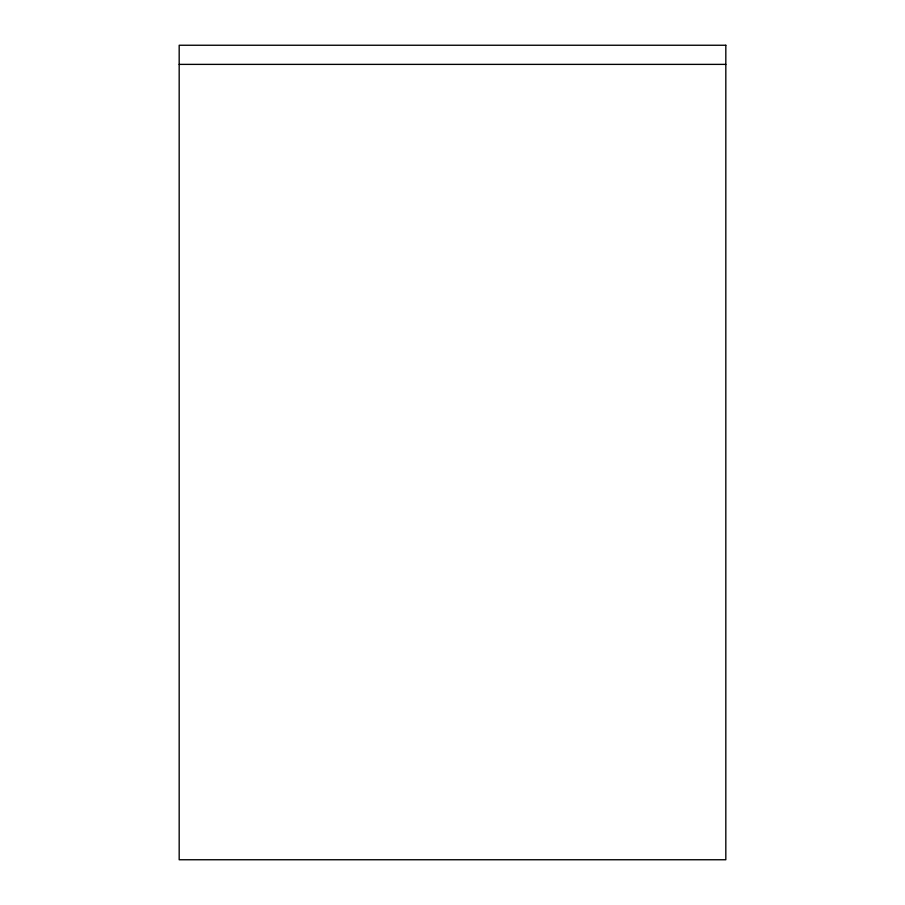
<?xml version="1.0" encoding="UTF-8"?>
<svg xmlns="http://www.w3.org/2000/svg" width="905" height="905" viewBox="0 0 905 905"><rect width="100%" height="100%" fill="white"/><g stroke="black" fill="none" stroke-linecap="round" stroke-linejoin="round"><path stroke-width="1.36" d="M179.179 64.379L725.821 64.379M725.821 45.25L179.179 45.25L179.179 859.75L725.821 859.75L725.821 45.25"/></g></svg>
